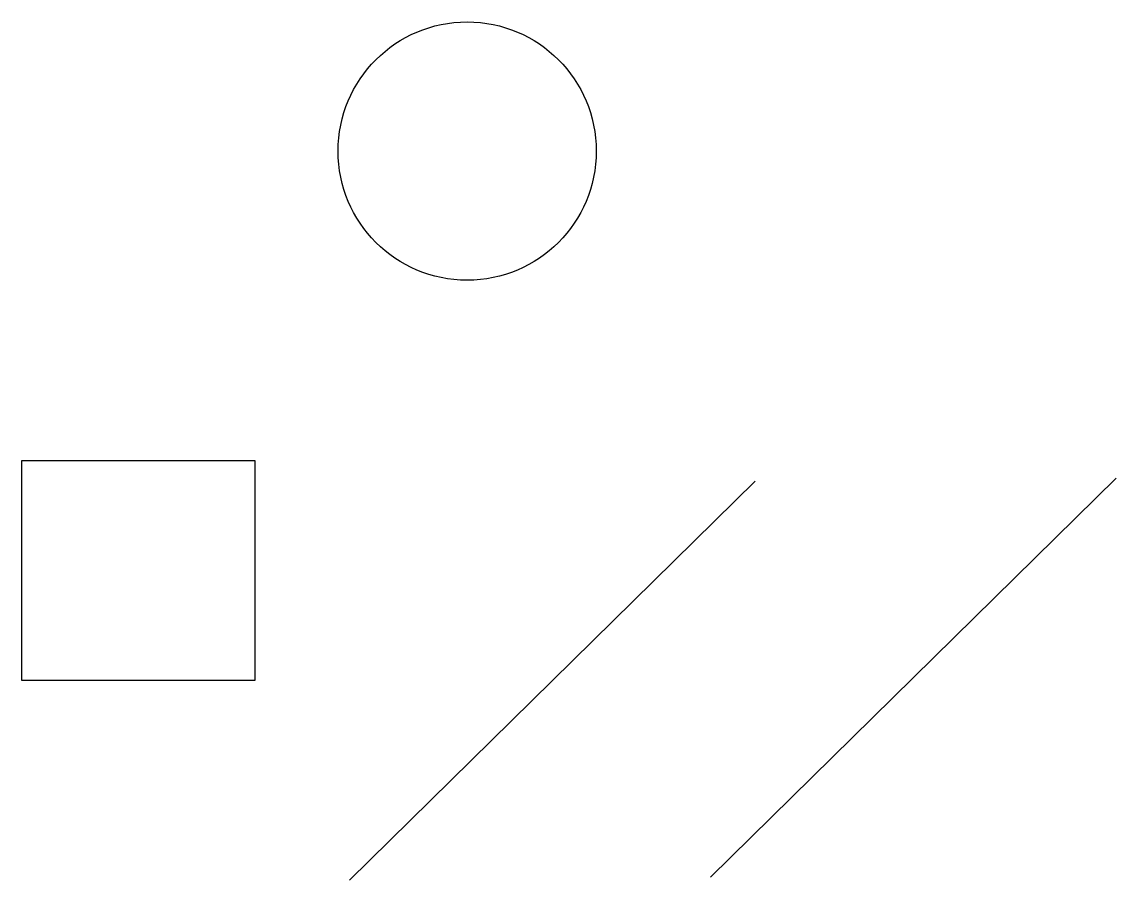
# Model space of a CAD drawing. Header units: millimetres. Extents: x 1880 to 2747, y 1107 to 1787.
import ezdxf

# ---------------------------------------------------------------- set-up
doc = ezdxf.new("R2010")
doc.units = ezdxf.units.MM

msp = doc.modelspace()

# ---------------------------------------------------------------- linework, layer by layer
for p, q in [((2747.35, 1425.24), (2425.6, 1109.02)), ((2461.14, 1422.86), (2139.39, 1106.65))]:
    msp.add_line(p, q)
msp.add_lwpolyline([(1879.53, 1439.16), (2064.22, 1439.16), (2064.22, 1264.79), (1879.53, 1264.79)], close=True)
msp.add_circle((2232.68, 1684.51), 102.38)

doc.saveas('drawing.dxf')
